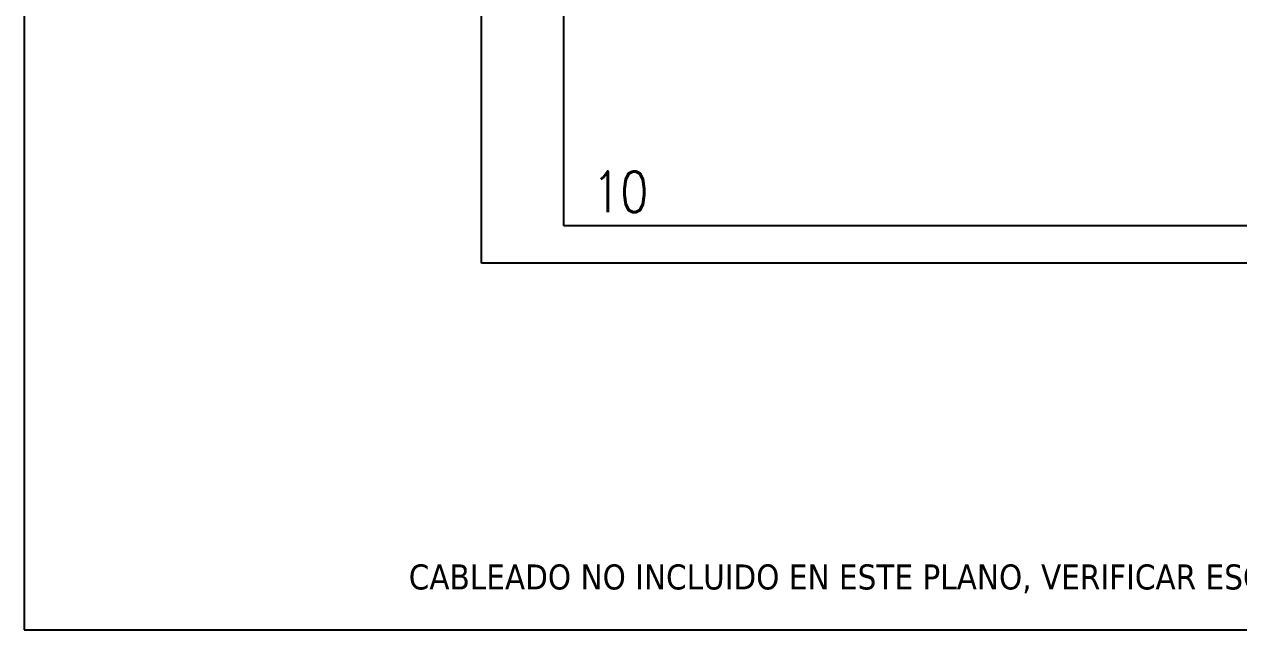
# Model space of a CAD drawing. Header units: inches. Extents: x 15 to 148, y 10 to 111.
# Drawn here: x 126.91 to 134.37, y 94.57 to 98.29 of the extents above; entities that cross this region are included whole.
import ezdxf
from ezdxf.enums import TextEntityAlignment as Align

# ---------------------------------------------------------------- set-up
doc = ezdxf.new("R2010")
doc.units = ezdxf.units.IN
doc.header["$MEASUREMENT"] = 0
doc.layers.add('BLK_12AWG', color=7, linetype='Continuous')
doc.layers.add('CONTORNO', color=179, linetype='Continuous')
doc.layers.add('WIRENO', color=5, linetype='Continuous', true_color=0x0000ff)
doc.styles.add('SLDTEXTSTYLE0', font='tahoma.ttf')
doc.styles.add('WD', font='romans.shx')

# ---------------------------------------------------------------- blocks, each defined once
blk = doc.blocks.new('WD_WNV')
at = {"style": 'WD', "flags": 1}
for tag, p in [('W01USER', (-0.0625, 0.0938)), ('W02USER', (-0.0625, 0.0859)), ('W03USER', (-0.0625, 0.0781)), ('W04USER', (-0.0625, 0.0703)), ('W05USER', (-0.0625, 0.0625)), ('W06USER', (-0.0625, 0.0547)), ('W07USER', (-0.0625, 0.0469)), ('W08USER', (-0.0625, 0.0391)), ('W09USER', (-0.0625, 0.0312)), ('W10USER', (-0.0625, 0.0234))]:
    blk.add_attdef(tag, text='', height=0.005, dxfattribs=at).set_placement(p, align=Align.CENTER)
at = {"linetype": 'Continuous', "style": 'WD', "width": 0.8}
blk.add_attdef('WIRENO', text='', height=0.125, dxfattribs=at).set_placement((-0.05, 0), align=Align.MIDDLE_RIGHT)

msp = doc.modelspace()

# ---------------------------------------------------------------- linework, layer by layer
at = {"color": 7, "linetype": 'Continuous'}
for p, q in [((126.9102, 110.7588), (126.9102, 94.5738)), ((126.9102, 94.5738), (147.6602, 94.5738))]:
    msp.add_line(p, q, dxfattribs=at)
at = {"layer": 'BLK_12AWG'}
for p, q in [((129.7173, 96.8252), (129.7173, 100.6428)), ((130.2234, 97.0528), (130.2234, 100.3394)), ((140.4218, 97.0528), (130.2234, 97.0528)), ((140.6749, 96.8252), (129.7173, 96.8252))]:
    msp.add_line(p, q, dxfattribs=at)

# ---------------------------------------------------------------- block references
at = {"layer": 'WIRENO'}
ref = msp.add_blockref('WD_WNV', (130.8416, 97.2624), dxfattribs=dict(at, xscale=2, yscale=2, zscale=2))
ref.add_attrib('WIRENO', '10', dxfattribs={"linetype": 'Continuous', "height": 0.25, "style": 'WD', "width": 0.8}).set_placement((130.7416, 97.2624), align=Align.MIDDLE_RIGHT)

# ---------------------------------------------------------------- texts
at = {"layer": 'CONTORNO', "color": 7, "insert": (136.7042, 94.9747), "char_height": 0.153723, "attachment_point": 3, "style": 'SLDTEXTSTYLE0'}
msp.add_mtext('CABLEADO NO INCLUIDO EN ESTE PLANO, VERIFICAR ESQUEMAS ELECTRONICOS.', dxfattribs=at)

doc.saveas('drawing.dxf')
